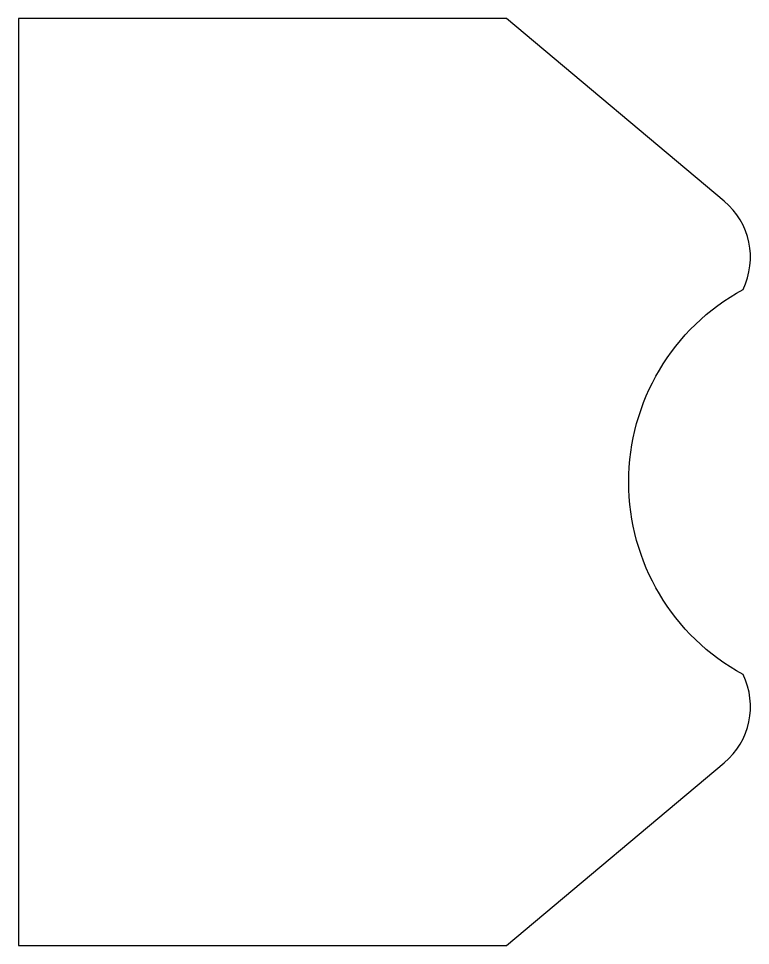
# Model space of a CAD drawing. Extents: x 394.3 to 409.3, y -59.6 to -40.6.
import ezdxf

# ---------------------------------------------------------------- set-up
doc = ezdxf.new("R2010")
doc.units = 0
doc.layers.add('ANA', color=220, linetype='CONTINUOUS')

msp = doc.modelspace()

# ---------------------------------------------------------------- linework, layer by layer
at = {"layer": 'ANA', "color": 0, "linetype": 'BYBLOCK'}
msp.add_lwpolyline([(404.269, -59.606), (408.733, -55.86, 0.344389), (409.117, -54.053, -0.593773), (409.117, -46.158, 0.344389), (408.733, -44.352), (404.269, -40.606), (394.269, -40.606), (394.269, -59.606)], format="xyb", close=True, dxfattribs=at)

doc.saveas('drawing.dxf')
